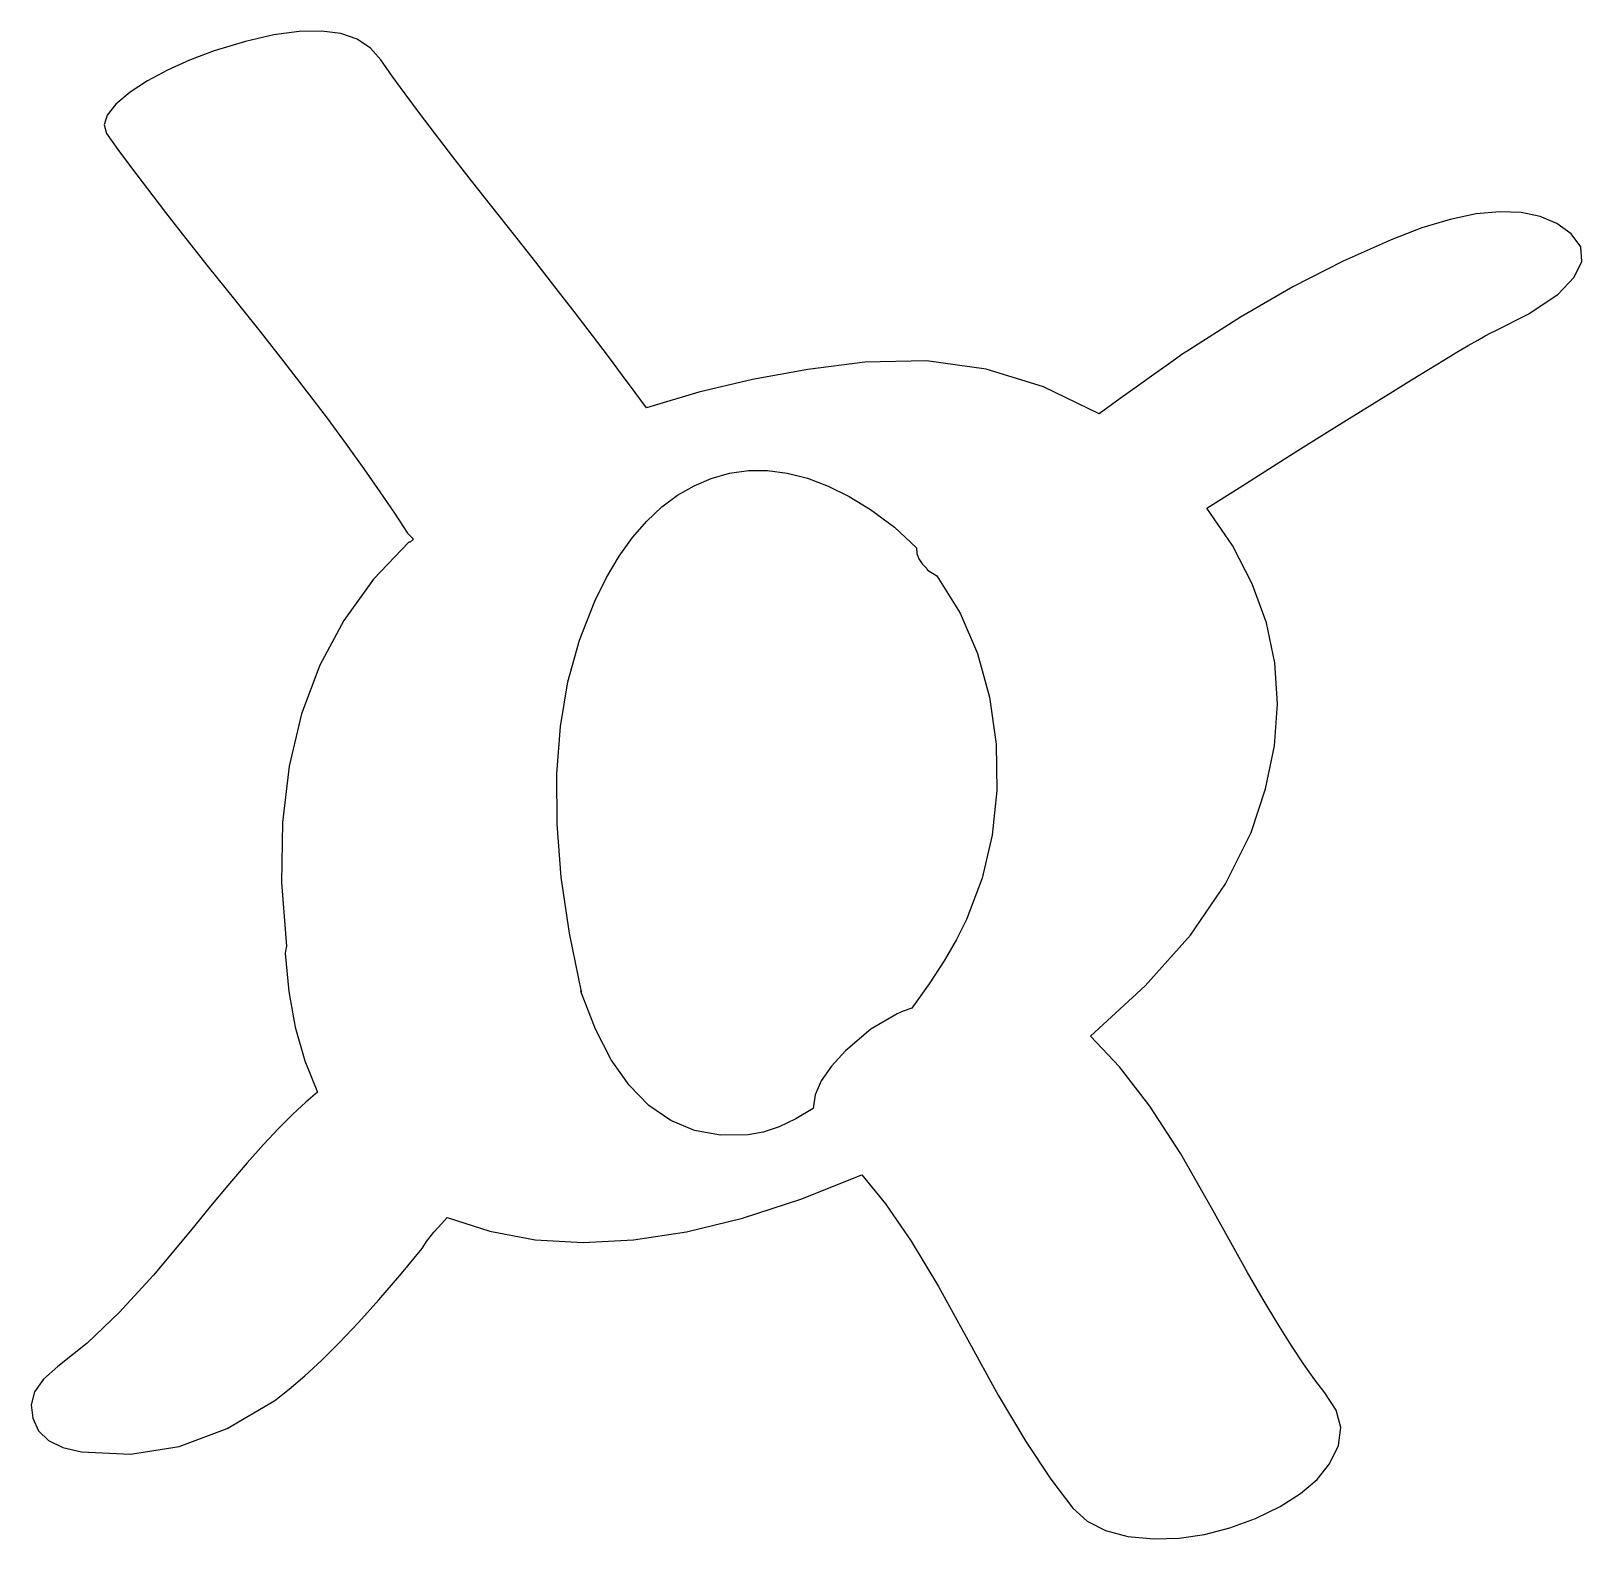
# Model space of a CAD drawing. Extents: x 0 to 14.6, y 0 to 14.2.
import ezdxf

# ---------------------------------------------------------------- set-up
doc = ezdxf.new("R2010")
doc.units = 0
doc.layers.get('0').update_dxf_attribs({"linetype": 'CONTINUOUS'})

msp = doc.modelspace()

# ---------------------------------------------------------------- linework, layer by layer
at = {"color": 0}
for p, q in [((2.52229, 14.1975), (2.28381, 14.165)), ((2.73258, 14.2014), (2.52229, 14.1975)), ((2.91465, 14.1767), (2.73258, 14.2014)), ((3.06853, 14.1233), (2.91465, 14.1767)), ((2.01708, 14.1037), (1.72222, 14.0139)), ((2.28381, 14.165), (2.01708, 14.1037)), ((3.19417, 14.0412), (3.06853, 14.1233)), ((3.29167, 13.9306), (3.19417, 14.0412)), ((1.49046, 13.9271), (1.28125, 13.8334)), ((1.72222, 14.0139), (1.49046, 13.9271)), ((3.39925, 13.7774), (3.29167, 13.9306)), ((1.09462, 13.7327), (0.930556, 13.625)), ((1.28125, 13.8334), (1.09462, 13.7327)), ((3.52078, 13.6094), (3.39925, 13.7774)), ((0.930556, 13.625), (0.796875, 13.5121)), ((3.65619, 13.4267), (3.52078, 13.6094)), ((0.796875, 13.5121), (0.715278, 13.4097)), ((0.715278, 13.4097), (0.68571, 13.3177)), ((0.68571, 13.3177), (0.708333, 13.2361)), ((3.8055, 13.2292), (3.65619, 13.4267)), ((0.708333, 13.2361), (0.815972, 13.0855)), ((3.96869, 13.017), (3.8055, 13.2292)), ((0.815972, 13.0855), (0.944444, 12.9115)), ((4.14578, 12.79), (3.96869, 13.017)), ((0.944444, 12.9115), (1.09375, 12.714)), ((1.09375, 12.714), (1.26389, 12.4931)), ((4.33675, 12.5482), (4.14578, 12.79)), ((1.26389, 12.4931), (1.45481, 12.2487)), ((4.54167, 12.2917), (4.33675, 12.5482)), ((13.3593, 12.4271), (13.0933, 12.3464)), ((13.6037, 12.4783), (13.3593, 12.4271)), ((13.8263, 12.5), (13.6037, 12.4783)), ((14.0272, 12.4922), (13.8263, 12.5)), ((14.2065, 12.4549), (14.0272, 12.4922)), ((14.364, 12.388), (14.2065, 12.4549)), ((4.74951, 12.026), (4.54167, 12.2917)), ((13.0933, 12.3464), (12.8056, 12.2361)), ((14.5, 12.2917), (14.364, 12.388)), ((14.5911, 12.1676), (14.5, 12.2917)), ((1.45481, 12.2487), (1.66661, 11.981)), ((12.8056, 12.2361), (12.3515, 12.0347)), ((14.6007, 12.0313), (14.5911, 12.1676)), ((1.66661, 11.981), (1.89925, 11.6897)), ((4.94265, 11.7778), (4.74951, 12.026)), ((12.3515, 12.0347), (11.8784, 11.7917)), ((14.5286, 11.8829), (14.6007, 12.0313)), ((14.375, 11.7222), (14.5286, 11.8829)), ((1.89925, 11.6897), (2.15278, 11.375)), ((5.12104, 11.5469), (4.94265, 11.7778)), ((11.8784, 11.7917), (11.3862, 11.5069)), ((14.1007, 11.5382), (14.375, 11.7222)), ((5.28467, 11.3333), (5.12104, 11.5469)), ((13.7778, 11.375), (14.1007, 11.5382)), ((11.3862, 11.5069), (10.875, 11.1806)), ((2.15278, 11.375), (2.37804, 11.087)), ((5.43354, 11.1372), (5.28467, 11.3333)), ((13.5304, 11.2396), (13.6191, 11.291)), ((13.6191, 11.291), (13.6899, 11.3307)), ((13.6899, 11.3307), (13.7428, 11.3587)), ((13.7428, 11.3587), (13.7778, 11.375)), ((5.56765, 10.9583), (5.43354, 11.1372)), ((10.7727, 11.1115), (10.684, 11.0486)), ((10.8342, 11.1545), (10.7727, 11.1115)), ((10.8682, 11.1775), (10.8342, 11.1545)), ((10.875, 11.1806), (10.8682, 11.1775)), ((13.1568, 11.015), (13.2993, 11.1016)), ((13.2993, 11.1016), (13.4238, 11.1764)), ((13.4238, 11.1764), (13.5304, 11.2396)), ((2.37804, 11.087), (2.58854, 10.8134)), ((5.68701, 10.7969), (5.56765, 10.9583)), ((7.3125, 11.0148), (6.79167, 10.9201)), ((7.84722, 11.0833), (7.3125, 11.0148)), ((8.42796, 11.0947), (7.84722, 11.0833)), ((8.98958, 11.0175), (8.42796, 11.0947)), ((9.53212, 10.8516), (8.98958, 11.0175)), ((10.5679, 10.9657), (10.4245, 10.8628)), ((10.684, 11.0486), (10.5679, 10.9657)), ((12.9965, 10.9167), (13.1568, 11.015)), ((2.58854, 10.8134), (2.78429, 10.554)), ((6.79167, 10.9201), (6.28472, 10.7995)), ((10.0556, 10.5972), (9.53212, 10.8516)), ((10.4245, 10.8628), (10.2537, 10.74)), ((12.6222, 10.6849), (12.8183, 10.8066)), ((12.8183, 10.8066), (12.9965, 10.9167)), ((5.79167, 10.6528), (5.68701, 10.7969)), ((6.28472, 10.7995), (5.79167, 10.6528)), ((10.2537, 10.74), (10.0556, 10.5972)), ((12.4082, 10.5514), (12.6222, 10.6849)), ((2.78429, 10.554), (2.96528, 10.309)), ((12.1762, 10.4063), (12.4082, 10.5514)), ((11.9264, 10.2493), (12.1762, 10.4063)), ((2.96528, 10.309), (3.13151, 10.0784)), ((11.6586, 10.0807), (11.9264, 10.2493)), ((3.13151, 10.0784), (3.28299, 9.86203)), ((11.373, 9.90039), (11.6586, 10.0807)), ((6.23981, 9.91954), (6.40278, 9.98611)), ((6.40278, 9.98611), (6.57508, 10.0362)), ((6.57508, 10.0362), (6.75174, 10.0616)), ((6.75174, 10.0616), (6.93272, 10.0623)), ((6.93272, 10.0623), (7.11806, 10.0382)), ((7.11806, 10.0382), (7.30772, 9.98936)), ((7.30772, 9.98936), (7.50174, 9.91581)), ((3.28299, 9.86203), (3.41971, 9.66)), ((5.93599, 9.71989), (6.08421, 9.83078)), ((6.08421, 9.83078), (6.23981, 9.91954)), ((7.50174, 9.91581), (7.70008, 9.81749)), ((7.70008, 9.81749), (7.90278, 9.69444)), ((11.0694, 9.70833), (11.373, 9.90039)), ((3.41971, 9.66), (3.54167, 9.47222)), ((5.79514, 9.58686), (5.93599, 9.71989)), ((7.90278, 9.69444), (8.12847, 9.52783)), ((11.3098, 9.35678), (11.0694, 9.70833)), ((5.66168, 9.43169), (5.79514, 9.58686)), ((8.12847, 9.52783), (8.33333, 9.33333)), ((3.55556, 9.38889), (3.22157, 9.03782)), ((3.54167, 9.47222), (3.59722, 9.41667)), ((3.56597, 9.38889), (3.55556, 9.38889)), ((3.59722, 9.41667), (3.56597, 9.38889)), ((5.5356, 9.25439), (5.66168, 9.43169)), ((11.4965, 8.99653), (11.3098, 9.35678)), ((5.41689, 9.05496), (5.5356, 9.25439)), ((8.33333, 9.33333), (8.33936, 9.27957)), ((8.33936, 9.27957), (8.35758, 9.22922)), ((8.35758, 9.22922), (8.38797, 9.18235)), ((5.30556, 8.83333), (5.41689, 9.05496)), ((8.38797, 9.18235), (8.43056, 9.13889)), ((8.43056, 9.13889), (8.43658, 9.12935)), ((8.43658, 9.12935), (8.45481, 9.11458)), ((8.45481, 9.11458), (8.48519, 9.09467)), ((8.48519, 9.09467), (8.52778, 9.06944)), ((8.52778, 9.06944), (8.74474, 8.72049)), ((3.22157, 9.03782), (2.94185, 8.6511)), ((11.6293, 8.62761), (11.4965, 8.99653)), ((5.16081, 8.46599), (5.30556, 8.83333)), ((2.94185, 8.6511), (2.71636, 8.22879)), ((8.74474, 8.72049), (8.90972, 8.34028)), ((11.7083, 8.25), (11.6293, 8.62761)), ((5.05296, 8.0721), (5.16081, 8.46599)), ((8.90972, 8.34028), (9.02257, 7.92882)), ((2.71636, 8.22879), (2.54514, 7.77089)), ((11.7335, 7.86372), (11.7083, 8.25)), ((4.98199, 7.65175), (5.05296, 8.0721)), ((9.02257, 7.92882), (9.08333, 7.48611)), ((2.54514, 7.77089), (2.42817, 7.2774)), ((11.7048, 7.46875), (11.7335, 7.86372)), ((4.94792, 7.20492), (4.98199, 7.65175)), ((9.08333, 7.48611), (9.09196, 7.04949)), ((11.6223, 7.06511), (11.7048, 7.46875)), ((2.42817, 7.2774), (2.36546, 6.74832)), ((4.95074, 6.73161), (4.94792, 7.20492)), ((9.09196, 7.04949), (9.04861, 6.62847)), ((11.4861, 6.65278), (11.6223, 7.06511)), ((2.36546, 6.74832), (2.35699, 6.18365)), ((4.99046, 6.23182), (4.95074, 6.73161)), ((9.04861, 6.62847), (8.95313, 6.2231)), ((11.2456, 6.1684), (11.4861, 6.65278)), ((2.35699, 6.18365), (2.40278, 5.58333)), ((5.06706, 5.70557), (4.99046, 6.23182)), ((8.95313, 6.2231), (8.80556, 5.83333)), ((10.9131, 5.6875), (11.2456, 6.1684)), ((5.18056, 5.15278), (5.06706, 5.70557)), ((8.80556, 5.83333), (8.71094, 5.64589)), ((2.40278, 5.58333), (2.39231, 5.53808)), ((8.71094, 5.64589), (8.59375, 5.4445)), ((10.4887, 5.21007), (10.9131, 5.6875)), ((2.39231, 5.53808), (2.38889, 5.51389)), ((2.38889, 5.51389), (2.42356, 5.15631)), ((8.59375, 5.4445), (8.454, 5.22922)), ((2.42356, 5.15631), (2.48606, 4.81944)), ((5.18056, 5.13889), (5.17356, 5.16319)), ((5.17356, 5.16319), (5.18056, 5.15278)), ((5.31136, 4.80214), (5.18056, 5.13889)), ((8.454, 5.22922), (8.29167, 5)), ((9.97222, 4.73611), (10.4887, 5.21007)), ((8.20828, 4.97222), (8.15278, 4.94444)), ((8.29167, 5), (8.20828, 4.97222)), ((2.48606, 4.81944), (2.57633, 4.50347)), ((8.15278, 4.94444), (7.90619, 4.80208)), ((5.46089, 4.51394), (5.31136, 4.80214)), ((7.90619, 4.80208), (7.66667, 4.59722)), ((10.2474, 4.44624), (9.97222, 4.73611)), ((7.66667, 4.59722), (7.53293, 4.454)), ((2.57633, 4.50347), (2.69444, 4.20833)), ((5.62907, 4.27436), (5.46089, 4.51394)), ((7.53293, 4.454), (7.43744, 4.31597)), ((10.5313, 4.07644), (10.2474, 4.44624)), ((5.81592, 4.08339), (5.62907, 4.27436)), ((7.43744, 4.31597), (7.38015, 4.18317)), ((2.58458, 4.11507), (2.46349, 4.00179)), ((2.69444, 4.20833), (2.58458, 4.11507)), ((7.38015, 4.18317), (7.36111, 4.05556)), ((2.46349, 4.00179), (2.33111, 3.86854)), ((6.02143, 3.94103), (5.81592, 4.08339)), ((7.19786, 3.9566), (7.04161, 3.88194)), ((7.36111, 4.05556), (7.19786, 3.9566)), ((10.8238, 3.62679), (10.5313, 4.07644)), ((2.33111, 3.86854), (2.18744, 3.71533)), ((6.24561, 3.84728), (6.02143, 3.94103)), ((6.48844, 3.80214), (6.24561, 3.84728)), ((6.75, 3.80556), (6.48844, 3.80214)), ((6.89231, 3.8316), (6.75, 3.80556)), ((7.04161, 3.88194), (6.89231, 3.8316)), ((2.18744, 3.71533), (2.0325, 3.54215)), ((2.0325, 3.54215), (1.86626, 3.34901)), ((11.125, 3.09722), (10.8238, 3.62679)), ((7.24496, 3.19949), (7.81944, 3.43056)), ((7.81944, 3.43056), (8.0434, 3.15625)), ((1.86626, 3.34901), (1.68875, 3.1359)), ((1.68875, 3.1359), (1.5, 2.90278)), ((6.69526, 3.02001), (7.24496, 3.19949)), ((8.0434, 3.15625), (8.28472, 2.80556)), ((11.2933, 2.79085), (11.125, 3.09722)), ((3.79167, 2.88889), (3.86458, 2.97228)), ((3.86458, 2.97228), (3.91667, 3.02778)), ((3.91667, 3.02778), (4.31793, 2.8974)), ((6.17031, 2.89219), (6.69526, 3.02001)), ((1.5, 2.90278), (1.15099, 2.48443)), ((3.68056, 2.73611), (3.72217, 2.80208)), ((3.72217, 2.80208), (3.79167, 2.88889)), ((4.31793, 2.8974), (4.74393, 2.81862)), ((4.74393, 2.81862), (5.19467, 2.7915)), ((5.19467, 2.7915), (5.67014, 2.81603)), ((5.67014, 2.81603), (6.17031, 2.89219)), ((8.28472, 2.80556), (8.5434, 2.37847)), ((11.4513, 2.51047), (11.2933, 2.79085)), ((3.47049, 2.48286), (3.68056, 2.73611)), ((1.15099, 2.48443), (0.826335, 2.132)), ((3.27083, 2.25088), (3.47049, 2.48286)), ((11.5989, 2.25612), (11.4513, 2.51047)), ((8.5434, 2.37847), (8.81944, 1.875)), ((3.0816, 2.04015), (3.27083, 2.25088)), ((11.7361, 2.02778), (11.5989, 2.25612)), ((0.826335, 2.132), (0.525988, 1.84554)), ((2.90278, 1.85069), (3.0816, 2.04015)), ((11.8628, 1.82553), (11.7361, 2.02778)), ((0.525988, 1.84554), (0.25, 1.625)), ((2.73432, 1.68251), (2.90278, 1.85069)), ((8.81944, 1.875), (9.10504, 1.35417)), ((11.9791, 1.64931), (11.8628, 1.82553)), ((0.25, 1.625), (0.115451, 1.50613)), ((2.57633, 1.5356), (2.73432, 1.68251)), ((12.085, 1.49914), (11.9791, 1.64931)), ((0.115451, 1.50613), (0.03125, 1.38547)), ((2.42876, 1.40994), (2.57633, 1.5356)), ((12.1806, 1.375), (12.085, 1.49914)), ((0.03125, 1.38547), (-0.002604, 1.26307)), ((2.29167, 1.30556), (2.42876, 1.40994)), ((9.10504, 1.35417), (9.36458, 0.916667)), ((12.2873, 1.2136), (12.1806, 1.375)), ((-0.002604, 1.26307), (0.013889, 1.13889)), ((1.84457, 1.0408), (2.29167, 1.30556)), ((12.3298, 1.04867), (12.2873, 1.2136)), ((0.013889, 1.13889), (0.068522, 1.01997)), ((1.39236, 0.871528), (1.84457, 1.0408)), ((12.3081, 0.880262), (12.3298, 1.04867)), ((0.068522, 1.01997), (0.16314, 0.927083)), ((0.16314, 0.927083), (0.297689, 0.860297)), ((9.36458, 0.916667), (9.5981, 0.5625)), ((12.2222, 0.708333), (12.3081, 0.880262)), ((0.297689, 0.860297), (0.472222, 0.819444)), ((0.472222, 0.819444), (0.934896, 0.797743)), ((0.934896, 0.797743), (1.39236, 0.871528)), ((12.1059, 0.561632), (12.2222, 0.708333)), ((9.5981, 0.5625), (9.80556, 0.291667)), ((11.9514, 0.427083), (12.1059, 0.561632)), ((11.5278, 0.194444), (11.7587, 0.304688)), ((11.7587, 0.304688), (11.9514, 0.427083)), ((9.80556, 0.291667), (9.94179, 0.169325)), ((9.94179, 0.169325), (10.1146, 0.079915)), ((11.2856, 0.104167), (11.5278, 0.194444)), ((10.1146, 0.079915), (10.3238, 0.023492)), ((10.3238, 0.023492), (10.5694, 0)), ((10.5694, 0), (10.8064, 0.006944)), ((10.8064, 0.006944), (11.0451, 0.041667)), ((11.0451, 0.041667), (11.2856, 0.104167))]:
    msp.add_line(p, q, dxfattribs=at)

doc.saveas('drawing.dxf')
